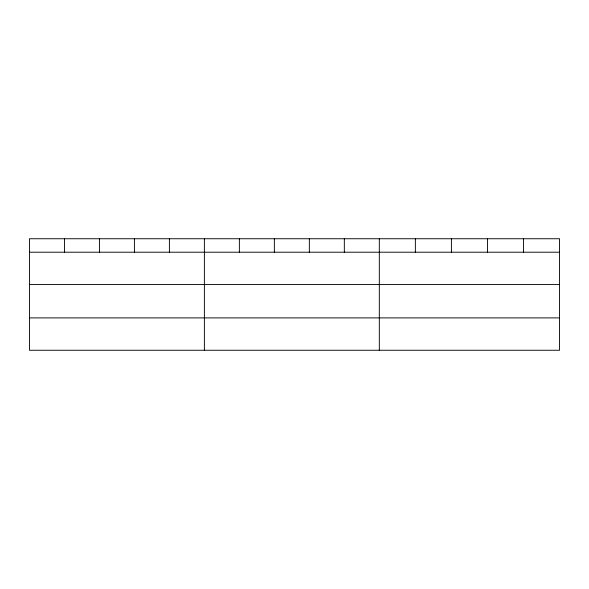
<?xml version="1.0" encoding="UTF-8"?>
<svg xmlns="http://www.w3.org/2000/svg" width="589" height="589" viewBox="0 0 589 589"><rect width="100%" height="100%" fill="white"/><g stroke="black" fill="none" stroke-linecap="round" stroke-linejoin="round"><path stroke-width="0.88" d="M559.55 284.568L559.55 238.744L29.45 238.744L29.45 350.256L559.55 350.256L559.55 284.568L29.45 284.568M29.45 252.21L559.55 252.21M29.45 317.898L559.55 317.898M523.503 238.744L523.503 252.21M487.456 238.744L487.456 252.21M451.41 238.744L451.41 252.21M415.363 238.744L415.363 252.21M379.316 238.744L379.316 350.256M344.329 238.744L344.329 252.21M309.343 238.744L309.343 252.21M274.356 238.744L274.356 252.21M239.37 238.744L239.37 252.21M204.383 238.744L204.383 350.256M169.396 238.744L169.396 252.21M134.41 238.744L134.41 252.21M99.423 238.744L99.423 252.21M64.437 238.744L64.437 252.21"/></g></svg>
